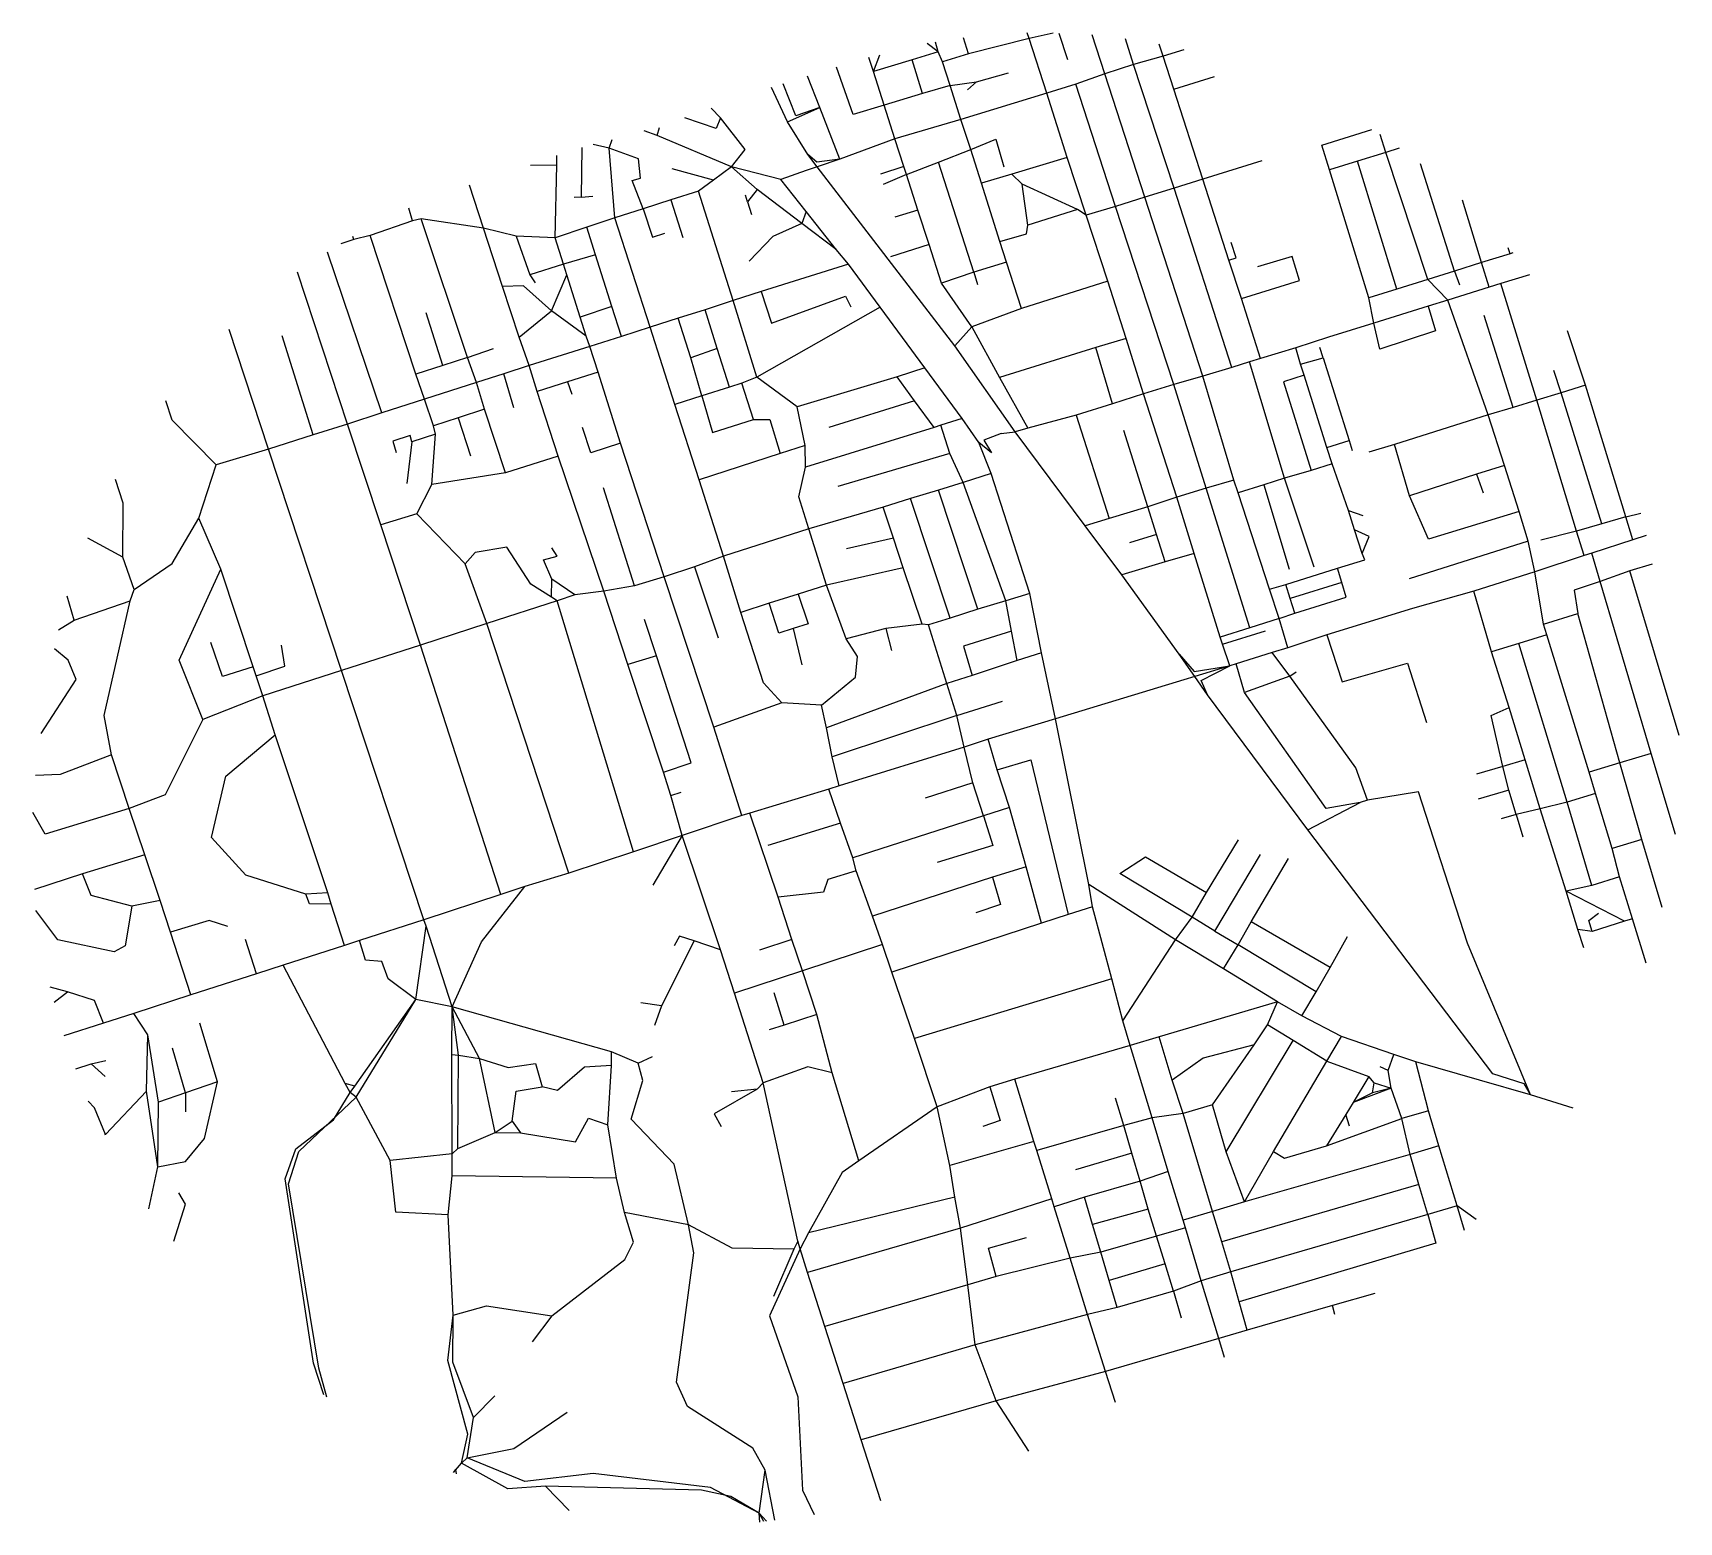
# Model space of a CAD drawing. Header units: metres. Extents: x 623125 to 625802, y 4833559 to 4835981.
import ezdxf

# ---------------------------------------------------------------- set-up
doc = ezdxf.new("R2010")
doc.units = ezdxf.units.M

msp = doc.modelspace()

# ---------------------------------------------------------------- linework, layer by layer
at = {"layer": 'ROADS'}
for points in [[(624597.2, 4835950.2), (624579.1, 4835963.5)], [(624597.2, 4835950.2), (624592.5, 4835965.6)], [(624646.2, 4835946.7), (624638.3, 4835972.9)], [(624744.9, 4835971.6), (624646.2, 4835946.7)], [(624744.9, 4835971.6), (624741.9, 4835980.9)], [(624783.8, 4835980.4), (624744.9, 4835971.6)], [(624773.7, 4835882.7), (624744.9, 4835971.6)], [(624808, 4835937.2), (624793.5, 4835980)], [(624867.8, 4835914.1), (624847.5, 4835978)], [(624914.8, 4835929.4), (624901.4, 4835971)], [(624962.8, 4835943.2), (624956.5, 4835962.7)], [(624491.7, 4835918.2), (624484.4, 4835940.8)], [(624491.7, 4835918.2), (624502.2, 4835945.4)], [(624554.6, 4835937.3), (624491.7, 4835918.2)], [(624597.2, 4835950.2), (624554.6, 4835937.3)], [(624571.3, 4835882.6), (624554.6, 4835937.3)], [(624603.8, 4835933.7), (624597.2, 4835950.2)], [(624646.2, 4835946.7), (624603.8, 4835933.7)], [(624962.8, 4835943.2), (624914.8, 4835929.4)], [(624996.2, 4835953.2), (624962.8, 4835943.2)], [(624980.3, 4835889.2), (624962.8, 4835943.2)], [(624404.7, 4835859.4), (624384.6, 4835910.4)], [(624509.2, 4835863.5), (624458.5, 4835848.2), (624431.8, 4835925.3)], [(624509.2, 4835863.5), (624491.7, 4835918.2)], [(624616.5, 4835895.5), (624603.8, 4835933.7)], [(624659.4, 4835901.2), (624711.2, 4835916)], [(624867.8, 4835914.1), (624820.9, 4835897.4)], [(624914.8, 4835929.4), (624867.8, 4835914.1)], [(624933.1, 4835713.6), (624867.8, 4835914.1)], [(624980.7, 4835728.2), (624914.8, 4835929.4)], [(624980.3, 4835889.2), (625046.3, 4835909.9)], [(624352, 4835836.2), (624326.1, 4835892)], [(624404.7, 4835859.4), (624365.7, 4835846.2), (624344.9, 4835897.9)], [(624571.3, 4835882.6), (624509.2, 4835863.5)], [(624616.5, 4835895.5), (624571.3, 4835882.6)], [(624616.5, 4835895.5), (624659.4, 4835901.2)], [(624633.9, 4835840), (624616.5, 4835895.5)], [(624773.7, 4835882.7), (624633.9, 4835840)], [(624659.4, 4835901.2), (624644.7, 4835888.6)], [(624820.9, 4835897.4), (624773.7, 4835882.7)], [(624806.8, 4835778.3), (624773.7, 4835882.7)], [(624885.5, 4835698.7), (624820.9, 4835897.4)], [(625027.3, 4835743.2), (624980.3, 4835889.2)], [(624242.7, 4835842.8), (624228, 4835858.7)], [(624352, 4835836.2), (624404.7, 4835859.4)], [(624437, 4835775.7), (624404.7, 4835859.4)], [(624526.3, 4835808.6), (624509.2, 4835863.5)], [(624242.7, 4835842.8), (624236, 4835825.4), (624184.9, 4835842.8)], [(624261.1, 4835763.2), (624283.2, 4835791.5), (624242.7, 4835842.8)], [(624384.9, 4835783.2), (624352, 4835836.2)], [(624633.9, 4835840), (624526.3, 4835808.6)], [(624649.8, 4835791.2), (624633.9, 4835840)], [(624062, 4835793.3), (624066.8, 4835807.6)], [(624139.8, 4835814), (624118.9, 4835821.4)], [(624139.8, 4835814), (624143.9, 4835827)], [(624261.1, 4835763.2), (624139.8, 4835814)], [(624526.3, 4835808.6), (624437, 4835775.7)], [(624541.3, 4835763.5), (624526.3, 4835808.6)], [(624649.8, 4835791.2), (624690.8, 4835808.1), (624703.9, 4835763.3)], [(625233.3, 4835758.4), (625220.9, 4835798.3), (625302.4, 4835824.1)], [(625325.2, 4835786.7), (625315.7, 4835815.6)], [(623976.8, 4835765.8), (623976.8, 4835781.7)], [(624017.4, 4835794.7), (624016.5, 4835714)], [(624062, 4835793.3), (624035.9, 4835799.5)], [(624071, 4835680.2), (624062, 4835793.3)], [(624117, 4835694.8), (624099.3, 4835740.8), (624112.6, 4835744.5), (624109.7, 4835776.2), (624062, 4835793.3)], [(624399.9, 4835763.3), (624384.9, 4835783.2)], [(624437, 4835775.7), (624399.5, 4835770.9), (624384.9, 4835783.2)], [(624437, 4835775.7), (624399.9, 4835763.3)], [(624597.4, 4835770.8), (624649.8, 4835791.2)], [(624667.2, 4835736.6), (624649.8, 4835791.2)], [(624806.8, 4835778.3), (624716.8, 4835751.4)], [(624837.8, 4835684.6), (624806.8, 4835778.3)], [(625325.2, 4835786.7), (625279.1, 4835772.5)], [(625346.5, 4835793.3), (625325.2, 4835786.7)], [(625393.3, 4835580), (625325.2, 4835786.7)], [(623976.8, 4835765.8), (623933.7, 4835765.5)], [(623974.2, 4835647.9), (623976.8, 4835765.8)], [(624231.4, 4835741.3), (624164.1, 4835759.8)], [(624261.1, 4835763.2), (624231.4, 4835741.3)], [(624302.7, 4835726), (624261.1, 4835763.2)], [(624340.8, 4835742.7), (624261.1, 4835763.2)], [(624382.1, 4835757.2), (624340.8, 4835742.7)], [(624399.9, 4835763.3), (624382.1, 4835757.2)], [(624623.9, 4835472.1), (624399.9, 4835763.3)], [(624541.3, 4835763.5), (624503.2, 4835751.1)], [(624545.5, 4835750.6), (624507.5, 4835734.6)], [(624545.5, 4835750.6), (624541.3, 4835763.5)], [(624545.5, 4835750.6), (624597.4, 4835770.8)], [(624563.9, 4835692.6), (624545.5, 4835750.6)], [(624654.8, 4835591.6), (624597.4, 4835770.8)], [(624716.8, 4835751.4), (624667.2, 4835736.6)], [(624733.5, 4835734.9), (624716.8, 4835751.4)], [(625123.1, 4835773), (625027.3, 4835743.2)], [(625279.1, 4835772.5), (625233.3, 4835758.4)], [(625297.1, 4835550.2), (625233.3, 4835758.4)], [(625343.1, 4835564.3), (625279.1, 4835772.5)], [(625436.5, 4835593.5), (625381.6, 4835767.9)], [(623857.5, 4835663.2), (623834.8, 4835733.5)], [(624207.1, 4835723.4), (624162.2, 4835709.2)], [(624231.4, 4835741.3), (624207.1, 4835723.4)], [(624263.5, 4835546), (624207.1, 4835723.4)], [(624302.7, 4835726), (624287.1, 4835706.1)], [(624375.1, 4835671.1), (624302.7, 4835726)], [(624382, 4835690.6), (624340.8, 4835742.7)], [(624697.4, 4835641.8), (624667.2, 4835736.6)], [(624742.8, 4835668.4), (624733.5, 4835734.9)], [(624823.8, 4835693.5), (624733.5, 4835734.9)], [(624980.7, 4835728.2), (624933.1, 4835713.6)], [(625027.3, 4835743.2), (624980.7, 4835728.2)], [(625074.5, 4835437), (624980.7, 4835728.2)], [(625069.5, 4835611.3), (625027.3, 4835743.2)], [(623742.3, 4835675.3), (623735.9, 4835695.8)], [(624016.5, 4835714), (624004.8, 4835713.3)], [(624016.5, 4835714), (624035.5, 4835715.5)], [(624117, 4835694.8), (624071, 4835680.2)], [(624162.2, 4835709.2), (624117, 4835694.8)], [(624117, 4835694.8), (624132.6, 4835648.7), (624152.6, 4835655.4)], [(624162.2, 4835709.2), (624181.6, 4835648.2)], [(624287.1, 4835706.1), (624283.7, 4835717.2)], [(624287.1, 4835706.1), (624293.2, 4835685.7)], [(624885.5, 4835698.7), (624837.8, 4835684.6)], [(624933.1, 4835713.6), (624885.5, 4835698.7)], [(624980, 4835409), (624885.5, 4835698.7)], [(625027.4, 4835422.6), (624933.1, 4835713.6)], [(625480.8, 4835607.3), (625449.7, 4835708.9)], [(623742.3, 4835675.3), (623673, 4835651.3)], [(623756, 4835678.8), (623742.3, 4835675.3)], [(623831.3, 4835453.2), (623756, 4835678.8)], [(623857.5, 4835663.2), (623756, 4835678.8)], [(624071, 4835680.2), (624025.5, 4835665)], [(624128.6, 4835502.6), (624071, 4835680.2)], [(624375.1, 4835671.1), (624328, 4835650), (624289.4, 4835609.9)], [(624382, 4835690.6), (624375.1, 4835671.1)], [(624431.1, 4835628.6), (624375.1, 4835671.1)], [(624431.1, 4835628.6), (624382, 4835690.6)], [(624563.9, 4835692.6), (624526.2, 4835681.4)], [(624582.1, 4835636.9), (624563.9, 4835692.6)], [(624697.4, 4835641.8), (624740.8, 4835654.3), (624742.8, 4835668.4)], [(624823.8, 4835693.5), (624742.8, 4835668.4)], [(624837.8, 4835684.6), (624823.8, 4835693.5)], [(624873, 4835577.2), (624837.8, 4835684.6)], [(623646.6, 4835644.7), (623625.3, 4835637.7)], [(623646.6, 4835644.7), (623644.8, 4835649.9)], [(623673, 4835651.3), (623646.6, 4835644.7)], [(623747.4, 4835426), (623673, 4835651.3)], [(623888.5, 4835568.7), (623857.5, 4835663.2)], [(623910.9, 4835650.3), (623857.5, 4835663.2)], [(623910.9, 4835650.3), (623932.8, 4835587.4)], [(623974.2, 4835647.9), (623910.9, 4835650.3)], [(624025.5, 4835665), (623974.2, 4835647.9)], [(623987.6, 4835604.7), (623974.2, 4835647.9)], [(624039.6, 4835620.2), (624025.5, 4835665)], [(624707.8, 4835608.1), (624697.4, 4835641.8)], [(623692.2, 4835362.9), (623603.9, 4835624.4)], [(624039.6, 4835620.2), (623987.6, 4835604.7)], [(624066.3, 4835535.8), (624039.6, 4835620.2)], [(624450.9, 4835605), (624431.1, 4835628.6)], [(624582.1, 4835636.9), (624519.2, 4835616.9)], [(624602.2, 4835573.9), (624582.1, 4835636.9)], [(625069.5, 4835611.3), (625081.5, 4835615), (625073.3, 4835640.3)], [(625090.2, 4835549.3), (625184.8, 4835578.4), (625172.9, 4835617.2), (625116.1, 4835600.3)], [(625527, 4835621.9), (625480.8, 4835607.3)], [(625527, 4835621.9), (625524, 4835631.4)], [(625531.3, 4835623.2), (625527, 4835621.9)], [(623636.6, 4835344.8), (623554.9, 4835591.9)], [(623987.6, 4835604.7), (623932.8, 4835587.4)], [(623932.8, 4835587.4), (623941.5, 4835574.5)], [(623967.9, 4835529), (623992.8, 4835587.4)], [(623992.8, 4835587.4), (623987.6, 4835604.7)], [(624014.7, 4835518.9), (623992.8, 4835587.4)], [(624450.9, 4835605), (624309.3, 4835560.4)], [(624502.8, 4835534.7), (624450.9, 4835605)], [(624654.8, 4835591.6), (624602.2, 4835573.9)], [(624707.8, 4835608.1), (624654.8, 4835591.6)], [(624654.8, 4835591.6), (624660.9, 4835571.9)], [(624732.4, 4835532.5), (624707.8, 4835608.1)], [(625090.2, 4835549.3), (625069.5, 4835611.3)], [(625436.5, 4835593.5), (625393.3, 4835580)], [(625480.8, 4835607.3), (625436.5, 4835593.5)], [(625436.5, 4835593.5), (625444.8, 4835571.1)], [(625493.2, 4835567.4), (625480.8, 4835607.3)], [(625558.4, 4835587.6), (625512.2, 4835573.2)], [(623967.9, 4835529), (623922.5, 4835569.4), (623888.5, 4835568.7)], [(623915.7, 4835486.1), (623888.5, 4835568.7)], [(624309.3, 4835560.4), (624263.5, 4835546)], [(624309.3, 4835560.4), (624326.1, 4835508.9), (624446.1, 4835552.9), (624455, 4835535.7)], [(624651.9, 4835502.7), (624602.2, 4835573.9)], [(624873, 4835577.2), (624732.4, 4835532.5)], [(624902.8, 4835484.1), (624873, 4835577.2)], [(625343.1, 4835564.3), (625297.1, 4835550.2)], [(625393.3, 4835580), (625343.1, 4835564.3)], [(625425.7, 4835546.4), (625393.3, 4835580)], [(625493.2, 4835567.4), (625425.7, 4835546.4)], [(625512.2, 4835573.2), (625493.2, 4835567.4)], [(625570.5, 4835383.8), (625512.2, 4835573.2)], [(624066.3, 4835535.8), (624014.7, 4835518.9)], [(624082.1, 4835487.4), (624066.3, 4835535.8)], [(624263.5, 4835546), (624218, 4835530.7)], [(624302.3, 4835421.1), (624263.5, 4835546)], [(624502.8, 4835534.7), (624302.3, 4835421.1)], [(624575.3, 4835436.3), (624502.8, 4835534.7)], [(625121.2, 4835451.7), (625090.2, 4835549.3)], [(625305.3, 4835508.9), (625297.1, 4835550.2)], [(625393.7, 4835536.3), (625405.5, 4835496.2), (625315, 4835466.6), (625305.3, 4835508.9)], [(625393.7, 4835536.3), (625305.3, 4835508.9)], [(625425.7, 4835546.4), (625393.7, 4835536.3)], [(625491.4, 4835359.9), (625425.7, 4835546.4)], [(623791.4, 4835440.3), (623764.1, 4835525.7)], [(623915.7, 4835486.1), (623967.9, 4835529)], [(624024.5, 4835487.7), (623967.9, 4835529)], [(624024.5, 4835487.7), (624014.7, 4835518.9)], [(624174.1, 4835517), (624128.6, 4835502.6)], [(624218, 4835530.7), (624174.1, 4835517)], [(624194.6, 4835452.8), (624174.1, 4835517)], [(624237.4, 4835467.6), (624218, 4835530.7)], [(624732.4, 4835532.5), (624651.9, 4835502.7)], [(625305.3, 4835508.9), (625231.8, 4835486)], [(625532.2, 4835371.8), (625485, 4835521.5)], [(623508, 4835304.1), (623444, 4835498.6)], [(623580.5, 4835327.1), (623530, 4835488.1)], [(623931.7, 4835440), (623915.7, 4835486.1)], [(624030.2, 4835471), (624024.5, 4835487.7)], [(624082.1, 4835487.4), (624030.2, 4835471)], [(624128.6, 4835502.6), (624082.1, 4835487.4)], [(624168.9, 4835376.7), (624128.6, 4835502.6)], [(624651.9, 4835502.7), (624623.9, 4835472.1)], [(624651.9, 4835502.7), (624696.9, 4835420.5)], [(624902.8, 4835484.1), (624853.6, 4835469.1)], [(624930.8, 4835393.9), (624902.8, 4835484.1)], [(625231.8, 4835486), (625178.4, 4835469)], [(625649.6, 4835408.2), (625620.4, 4835496.5)], [(623831.3, 4835453.2), (623791.4, 4835440.3)], [(623831.3, 4835453.2), (623873.9, 4835467.6)], [(623846.2, 4835412.6), (623831.3, 4835453.2)], [(624030.2, 4835471), (623931.7, 4835440)], [(624043.8, 4835429.4), (624030.2, 4835471)], [(624237.4, 4835467.6), (624194.6, 4835452.8)], [(624257.5, 4835405.1), (624237.4, 4835467.6)], [(624722.1, 4835332), (624623.9, 4835472.1)], [(624853.6, 4835469.1), (624696.9, 4835420.5)], [(624880.7, 4835378), (624853.6, 4835469.1)], [(625178.4, 4835469), (625121.2, 4835451.7)], [(625186.2, 4835442.4), (625178.4, 4835469)], [(625223.1, 4835452.3), (625217.6, 4835469.6)], [(623791.4, 4835440.3), (623747.4, 4835426)], [(623890.5, 4835426.7), (623846.2, 4835412.6)], [(623931.7, 4835440), (623890.5, 4835426.7)], [(623907.1, 4835371.2), (623890.5, 4835426.7)], [(623944.6, 4835397.7), (623931.7, 4835440)], [(624043.8, 4835429.4), (623994.1, 4835413.6)], [(624080.2, 4835313.7), (624043.8, 4835429.4)], [(624212.8, 4835390.9), (624194.6, 4835452.8)], [(624575.3, 4835436.3), (624530.2, 4835421.6)], [(624636.2, 4835354), (624575.3, 4835436.3)], [(625074.5, 4835437), (625027.4, 4835422.6)], [(625103.3, 4835446), (625074.5, 4835437)], [(625121.2, 4835451.7), (625103.3, 4835446)], [(625160.1, 4835257), (625103.3, 4835446)], [(625186.2, 4835442.4), (625223.1, 4835452.3)], [(625192, 4835424.2), (625186.2, 4835442.4)], [(625223.1, 4835452.3), (625265.5, 4835318.2)], [(625610.3, 4835395.8), (625598.1, 4835432.1)], [(623761.7, 4835385.1), (623747.4, 4835426)], [(623846.2, 4835412.6), (623761.7, 4835385.1)], [(623859.1, 4835369.2), (623846.2, 4835412.6)], [(623994.1, 4835413.6), (623944.6, 4835397.7)], [(623994.1, 4835413.6), (624001.2, 4835393.3)], [(624257.5, 4835405.1), (624212.8, 4835390.9)], [(624277.6, 4835411.5), (624257.5, 4835405.1)], [(624302.3, 4835421.1), (624277.6, 4835411.5)], [(624296.8, 4835352.4), (624277.6, 4835411.5)], [(624367.8, 4835372.8), (624302.3, 4835421.1)], [(624530.2, 4835421.6), (624367.8, 4835372.8)], [(624558.3, 4835382.8), (624530.2, 4835421.6)], [(624696.9, 4835420.5), (624742.9, 4835338.4)], [(624980, 4835409), (624930.8, 4835393.9)], [(625027.4, 4835422.6), (624980, 4835409)], [(625032.9, 4835240.5), (624980, 4835409)], [(625077.6, 4835253.7), (625027.4, 4835422.6)], [(625192, 4835424.2), (625158.5, 4835413.4), (625203.5, 4835269.6)], [(625229.2, 4835306.9), (625192, 4835424.2)], [(625649.6, 4835408.2), (625610.3, 4835395.8)], [(625715.3, 4835193.8), (625649.6, 4835408.2)], [(623422.9, 4835278.4), (623351.4, 4835351.1), (623341, 4835382.5)], [(623761.7, 4835385.1), (623692.2, 4835362.9)], [(623776, 4835342.2), (623761.7, 4835385.1)], [(623978.8, 4835292.9), (623944.6, 4835397.7)], [(624212.8, 4835390.9), (624168.9, 4835376.7)], [(624208, 4835254.4), (624168.9, 4835376.7)], [(624212.8, 4835390.9), (624230.2, 4835331.4), (624296.8, 4835352.4)], [(624380.9, 4835309.8), (624367.8, 4835372.8)], [(624558.3, 4835382.8), (624419.2, 4835339.5)], [(624590.3, 4835339.5), (624558.3, 4835382.8)], [(624880.7, 4835378), (624821.6, 4835359.3)], [(624930.8, 4835393.9), (624880.7, 4835378)], [(624985.3, 4835225.8), (624930.8, 4835393.9)], [(625570.5, 4835383.8), (625532.2, 4835371.8)], [(625610.3, 4835395.8), (625570.5, 4835383.8)], [(625635.3, 4835170.6), (625570.5, 4835383.8)], [(625676.2, 4835182.8), (625610.3, 4835395.8)], [(623692.2, 4835362.9), (623636.6, 4835344.8)], [(623816.2, 4835354.8), (623776, 4835342.2)], [(623859.1, 4835369.2), (623816.2, 4835354.8)], [(623816.2, 4835354.8), (623836.3, 4835293)], [(623893.2, 4835265.4), (623859.1, 4835369.2)], [(624296.8, 4835352.4), (624323.4, 4835352.5), (624340, 4835297)], [(624636.2, 4835354), (624601.2, 4835342.8)], [(624663.3, 4835315.1), (624636.2, 4835354)], [(624821.6, 4835359.3), (624742.9, 4835338.4)], [(624821.6, 4835359.3), (624875.1, 4835191.1)], [(625491.4, 4835359.9), (625339, 4835311.6)], [(625532.2, 4835371.8), (625491.4, 4835359.9)], [(625518, 4835277.3), (625491.4, 4835359.9)], [(623580.5, 4835327.1), (623508, 4835304.1)], [(623636.6, 4835344.8), (623580.5, 4835327.1)], [(623690.6, 4835181.2), (623636.6, 4835344.8)], [(623740.8, 4835316.2), (623738.4, 4835326.3), (623709.8, 4835316.8), (623715.6, 4835298.5)], [(623779.3, 4835328.7), (623740.8, 4835316.2)], [(623773.3, 4835246.5), (623779.3, 4835328.7)], [(623779.3, 4835328.7), (623776, 4835342.2)], [(624080.2, 4835313.7), (624032.3, 4835298.3), (624018.3, 4835339.1)], [(624590.3, 4835339.5), (624381.4, 4835274.7)], [(624601.2, 4835342.8), (624590.3, 4835339.5)], [(624615.9, 4835296.8), (624601.2, 4835342.8)], [(624699.4, 4835329.3), (624671.4, 4835318.6), (624683.6, 4835298.2), (624663.3, 4835315.1)], [(624699.4, 4835329.3), (624722.1, 4835332)], [(624742.9, 4835338.4), (624722.1, 4835332)], [(624836, 4835179.4), (624722.1, 4835332)], [(624938, 4835210.4), (624899.1, 4835334.3)], [(623508, 4835304.1), (623422.9, 4835278.4)], [(623626.8, 4834943.9), (623508, 4835304.1)], [(623740.8, 4835316.2), (623732.9, 4835248.3)], [(623978.8, 4835292.9), (623893.2, 4835265.4)], [(624053.3, 4835073.3), (623978.8, 4835292.9)], [(624151.1, 4835096.7), (624080.2, 4835313.7)], [(624340, 4835297), (624208, 4835254.4)], [(624380.9, 4835309.8), (624340, 4835297)], [(624381.4, 4835274.7), (624380.9, 4835309.8)], [(624615.9, 4835296.8), (624433.7, 4835243.3)], [(624637.7, 4835250), (624615.9, 4835296.8)], [(624683.2, 4835264.4), (624663.3, 4835315.1)], [(625229.2, 4835306.9), (625265.5, 4835318.2)], [(625237.7, 4835280.1), (625229.2, 4835306.9)], [(625265.5, 4835318.2), (625270, 4835302)], [(625339, 4835311.6), (625297.4, 4835299.4)], [(625363.7, 4835228.4), (625339, 4835311.6)], [(623394.6, 4835191.7), (623422.9, 4835278.4)], [(624386.4, 4835174.7), (624370.4, 4835226.3), (624381.4, 4835274.7)], [(625203.5, 4835269.6), (625160.1, 4835257)], [(625237.7, 4835280.1), (625203.5, 4835269.6)], [(625264.4, 4835204.4), (625237.7, 4835280.1)], [(625518, 4835277.3), (625472.2, 4835263.6)], [(625541.7, 4835202.9), (625518, 4835277.3)], [(623271.2, 4835128.2), (623271.6, 4835216.2), (623259.1, 4835254.9)], [(623749.1, 4835199.1), (623773.3, 4835246.5)], [(623893.2, 4835265.4), (623773.3, 4835246.5)], [(624103.1, 4835081.7), (624052.9, 4835240.9)], [(624247.6, 4835129.9), (624208, 4835254.4)], [(624637.7, 4835250), (624597.4, 4835237.5)], [(624683.2, 4835264.4), (624637.7, 4835250)], [(624706.8, 4835057.6), (624637.7, 4835250)], [(624745.9, 4835069.4), (624683.2, 4835264.4)], [(625032.9, 4835240.5), (624985.3, 4835225.8)], [(625077.6, 4835253.7), (625032.9, 4835240.5)], [(625103.9, 4835013.5), (625032.9, 4835240.5)], [(625084.9, 4835233.1), (625077.6, 4835253.7)], [(625126.4, 4835246.3), (625084.9, 4835233.1)], [(625160.1, 4835257), (625126.4, 4835246.3)], [(625126.4, 4835246.3), (625167.9, 4835108.7)], [(625208.2, 4835112.3), (625160.1, 4835257)], [(625472.2, 4835263.6), (625363.7, 4835228.4)], [(625472.2, 4835263.6), (625483, 4835232.8)], [(624552.2, 4835223.6), (624507.7, 4835209.7)], [(624597.4, 4835237.5), (624552.2, 4835223.6)], [(624616.6, 4835029.5), (624552.2, 4835223.6)], [(624661.2, 4835044.1), (624597.4, 4835237.5)], [(624985.3, 4835225.8), (624938, 4835210.4)], [(625013.4, 4835134.6), (624985.3, 4835225.8)], [(625135.6, 4835076.2), (625084.9, 4835233.1)], [(625541.7, 4835202.9), (625394.4, 4835157.8), (625363.7, 4835228.4)], [(623289.2, 4835075.8), (623351.3, 4835118.1), (623394.6, 4835191.7)], [(623430.6, 4835108.7), (623394.6, 4835191.7)], [(623749.1, 4835199.1), (623690.6, 4835181.2)], [(623827.8, 4835117.4), (623749.1, 4835199.1)], [(624507.7, 4835209.7), (624386.4, 4835174.7)], [(624524.2, 4835159.5), (624507.7, 4835209.7)], [(624875.1, 4835191.1), (624836, 4835179.4)], [(624938, 4835210.4), (624875.1, 4835191.1)], [(624951.9, 4835165.5), (624938, 4835210.4)], [(625274.2, 4835173), (625264.4, 4835204.4)], [(625264.4, 4835204.4), (625287.7, 4835196.1)], [(625556.6, 4835154.6), (625541.7, 4835202.9)], [(625715.3, 4835193.8), (625676.2, 4835182.8)], [(625715.3, 4835193.8), (625739.8, 4835200.1)], [(625726.6, 4835156.8), (625715.3, 4835193.8)], [(623271.2, 4835128.2), (623213.8, 4835159.3)], [(623755.3, 4834985.1), (623690.6, 4835181.2)], [(624386.4, 4835174.7), (624247.6, 4835129.9)], [(624415.5, 4835083.1), (624386.4, 4835174.7)], [(624524.2, 4835159.5), (624447.7, 4835141.8)], [(624539.9, 4835110.9), (624524.2, 4835159.5)], [(624895.5, 4835099.7), (624836, 4835179.4)], [(624951.9, 4835165.5), (624908, 4835152)], [(624966.3, 4835120.6), (624951.9, 4835165.5)], [(625286.5, 4835134.4), (625297.6, 4835161.8), (625274.2, 4835173)], [(625286.5, 4835134.4), (625274.2, 4835173)], [(625635.3, 4835170.6), (625576.9, 4835156)], [(625676.2, 4835182.8), (625635.3, 4835170.6)], [(625647.5, 4835130.9), (625635.3, 4835170.6)], [(625748.1, 4835163.6), (625726.6, 4835156.8)], [(623968.3, 4835063.4), (623934.6, 4835084.6), (623895.4, 4835144.5), (623843.8, 4835136), (623827.8, 4835117.4)], [(623968.9, 4835092.8), (623954.9, 4835123.9), (623977.1, 4835130.2), (623968.9, 4835143.7)], [(625013.4, 4835134.6), (624966.3, 4835120.6)], [(625055.5, 4834998.6), (625013.4, 4835134.6)], [(625246.5, 4835110.4), (625290.6, 4835124.2), (625286.5, 4835134.4)], [(625556.6, 4835154.6), (625362.7, 4835093)], [(625567.4, 4835104.6), (625556.6, 4835154.6)], [(625660, 4835134.8), (625647.5, 4835130.9)], [(625726.6, 4835156.8), (625660, 4835134.8)], [(625673.3, 4835089.1), (625660, 4835134.8)], [(623289.2, 4835075.8), (623271.2, 4835128.2)], [(623400.8, 4834864.5), (623362.3, 4834961.2), (623430.6, 4835108.7)], [(623482.9, 4834950.3), (623430.6, 4835108.7)], [(623862.7, 4835020.6), (623827.8, 4835117.4)], [(624200.4, 4835112.7), (624151.1, 4835096.7)], [(624247.6, 4835129.9), (624200.4, 4835112.7)], [(624200.4, 4835112.7), (624238.9, 4834997.5)], [(624276.1, 4835038.7), (624247.6, 4835129.9)], [(624539.9, 4835110.9), (624415.5, 4835083.1)], [(624570.7, 4835019.6), (624539.9, 4835110.9)], [(624966.3, 4835120.6), (624895.5, 4835099.7)], [(625162.2, 4835084.2), (625246.5, 4835110.4)], [(625253.5, 4835087.3), (625246.5, 4835110.4)], [(625647.5, 4835130.9), (625567.4, 4835104.6)], [(625722, 4835106.4), (625673.3, 4835089.1)], [(625757.9, 4835117.2), (625722, 4835106.4)], [(625801.9, 4834838.3), (625722, 4835106.4)], [(623968.3, 4835063.4), (623968.9, 4835092.8)], [(624006.2, 4835067), (623968.9, 4835092.8)], [(624103.1, 4835081.7), (624053.3, 4835073.3)], [(624151.1, 4835096.7), (624103.1, 4835081.7)], [(624232.1, 4834852), (624151.1, 4835096.7)], [(624415.5, 4835083.1), (624369.2, 4835068.4)], [(624447.3, 4834995.7), (624415.5, 4835083.1)], [(624988.8, 4834970.9), (624895.5, 4835099.7)], [(625135.6, 4835076.2), (625162.2, 4835084.2)], [(625169.3, 4835061.2), (625162.2, 4835084.2)], [(625253.5, 4835087.3), (625169.3, 4835061.2)], [(625176.8, 4835037.5), (625260.7, 4835063.5), (625253.5, 4835087.3)], [(625567.4, 4835104.6), (625467.9, 4835073.3)], [(625581.6, 4835019.3), (625567.4, 4835104.6)], [(625673.3, 4835089.1), (625631.5, 4835074.5), (625637.4, 4835037)], [(625756.4, 4834809.3), (625673.3, 4835089.1)], [(623191.9, 4835025.8), (623180.5, 4835065.1)], [(623191.9, 4835025.8), (623283.1, 4835057.4)], [(623252.5, 4834806.9), (623240.7, 4834870.9), (623283.1, 4835057.4)], [(623283.1, 4835057.4), (623289.2, 4835075.8)], [(623977.4, 4835057.4), (623862.7, 4835020.6)], [(623977.4, 4835057.4), (623968.3, 4835063.4)], [(624006.2, 4835067), (623977.4, 4835057.4)], [(624101.2, 4834649.2), (623977.4, 4835057.4)], [(624053.3, 4835073.3), (624006.2, 4835067)], [(624092.4, 4834954), (624053.3, 4835073.3)], [(624322.1, 4835053.5), (624276.1, 4835038.7)], [(624369.2, 4835068.4), (624322.1, 4835053.5)], [(624361.2, 4835012.2), (624337.8, 4835005.1), (624322.1, 4835053.5)], [(624369.2, 4835068.4), (624385.4, 4835019.9), (624361.2, 4835012.2)], [(624706.8, 4835057.6), (624661.2, 4835044.1)], [(624745.9, 4835069.4), (624706.8, 4835057.6)], [(624716.1, 4835008), (624706.8, 4835057.6)], [(624764.9, 4834972.7), (624745.9, 4835069.4)], [(625151.3, 4835028.8), (625135.6, 4835076.2)], [(625176.8, 4835037.5), (625169.3, 4835061.2)], [(625467.9, 4835073.3), (625368.1, 4835044.8)], [(625496.8, 4834974.4), (625467.9, 4835073.3)], [(623166.5, 4835010), (623191.9, 4835025.8)], [(624138.9, 4834968), (624119.5, 4835027.2)], [(624342.9, 4834891.7), (624313.1, 4834924.2), (624276.1, 4835038.7)], [(624616.6, 4835029.5), (624581, 4835018.3)], [(624661.2, 4835044.1), (624616.6, 4835029.5)], [(625151.3, 4835028.8), (625103.9, 4835013.5)], [(625151.3, 4835028.8), (625176.8, 4835037.5)], [(625165.8, 4834981), (625151.3, 4835028.8)], [(625368.1, 4835044.8), (625228.9, 4835002.1)], [(625581.6, 4835019.3), (625637.4, 4835037)], [(625705.5, 4834793.9), (625637.4, 4835037)], [(623862.7, 4835020.6), (623755.3, 4834985.1)], [(623996.5, 4834614.8), (623862.7, 4835020.6)], [(624361.2, 4835012.2), (624375.4, 4834953.5)], [(624511.9, 4835012.6), (624447.3, 4834995.7)], [(624570.7, 4835019.6), (624511.9, 4835012.6)], [(624511.9, 4835012.6), (624521.3, 4834976.9)], [(624581, 4835018.3), (624570.7, 4835019.6)], [(624610.9, 4834922.8), (624581, 4835018.3)], [(624716.1, 4835008), (624638.4, 4834983.9), (624652, 4834936)], [(624725.2, 4834960.4), (624716.1, 4835008)], [(625103.9, 4835013.5), (625055.5, 4834998.6)], [(625059.1, 4834987.2), (625055.5, 4834998.6)], [(625059.1, 4834987.2), (625129.3, 4835008.6)], [(625228.9, 4835002.1), (625165.8, 4834981)], [(625228.9, 4835002.1), (625253.7, 4834925.9), (625360, 4834956.2), (625391.2, 4834859.7)], [(625586.8, 4835002.1), (625541.5, 4834988.1)], [(625586.8, 4835002.1), (625581.6, 4835019.3)], [(625655.6, 4834778.8), (625586.8, 4835002.1)], [(623137.9, 4834841.8), (623195.1, 4834929.4), (623182.2, 4834961.1), (623159.6, 4834979.6)], [(623482.9, 4834950.3), (623433.2, 4834934.3), (623414.2, 4834989.7)], [(623487.7, 4834935.5), (623534.2, 4834951.4), (623529.1, 4834985.5)], [(623755.3, 4834985.1), (623626.8, 4834943.9)], [(623885.5, 4834580), (623755.3, 4834985.1)], [(624407.2, 4834887.8), (624462.4, 4834933.5), (624465.6, 4834967), (624447.3, 4834995.7)], [(624764.9, 4834972.7), (624725.2, 4834960.4)], [(624787.8, 4834865.8), (624764.9, 4834972.7)], [(625071.5, 4834951.6), (625059.1, 4834987.2)], [(625139.9, 4834973.4), (625081.3, 4834954.8)], [(625165.8, 4834981), (625139.9, 4834973.4)], [(625169, 4834935.1), (625139.9, 4834973.4)], [(625541.5, 4834988.1), (625496.8, 4834974.4)], [(625525.5, 4834884), (625496.8, 4834974.4)], [(625620, 4834729.9), (625541.5, 4834988.1)], [(623487.7, 4834935.5), (623482.9, 4834950.3)], [(624138.9, 4834968), (624092.4, 4834954)], [(624150.3, 4834778.9), (624092.4, 4834954)], [(624150.3, 4834778.9), (624195.4, 4834793.9), (624138.9, 4834968)], [(624725.2, 4834960.4), (624652, 4834936)], [(625014.1, 4834934.3), (624988.8, 4834970.9)], [(624988.8, 4834970.9), (625013.1, 4834942.3), (625071.5, 4834951.6)], [(625071.5, 4834951.6), (625014.1, 4834934.3)], [(625034.9, 4834904.8), (625024.5, 4834928), (625071.5, 4834951.6)], [(625081.3, 4834954.8), (625071.5, 4834951.6)], [(625095.2, 4834908.3), (625081.3, 4834954.8)], [(623498.5, 4834902.8), (623487.7, 4834935.5)], [(623626.8, 4834943.9), (623498.5, 4834902.8)], [(623760.5, 4834538.5), (623626.8, 4834943.9)], [(624610.9, 4834922.8), (624415.4, 4834850.7)], [(624652, 4834936), (624610.9, 4834922.8)], [(624627.1, 4834871.1), (624610.9, 4834922.8)], [(624996.7, 4834929), (624787.8, 4834865.8)], [(625014.1, 4834934.3), (624996.7, 4834929)], [(625034.9, 4834904.8), (625014.1, 4834934.3)], [(625169, 4834935.1), (625095.2, 4834908.3)], [(625169, 4834935.1), (625179.1, 4834942)], [(625295.4, 4834733.3), (625276, 4834786.1), (625169, 4834935.1)], [(623498.5, 4834902.8), (623400.8, 4834864.5)], [(623518.8, 4834839.6), (623498.5, 4834902.8)], [(624342.9, 4834891.7), (624232.1, 4834852)], [(624407.2, 4834887.8), (624342.9, 4834891.7)], [(624627.1, 4834871.1), (624701.6, 4834894.3)], [(625198.2, 4834685.1), (625034.9, 4834904.8)], [(625283.1, 4834729.4), (625227.7, 4834720), (625095.2, 4834908.3)], [(623400.8, 4834864.5), (623339.8, 4834742.2), (623281.2, 4834719.8)], [(624415.4, 4834850.7), (624407.2, 4834887.8)], [(624627.1, 4834871.1), (624424.4, 4834803.8)], [(624639.4, 4834819.6), (624627.1, 4834871.1)], [(624787.8, 4834865.8), (624678.3, 4834832.5)], [(624841.9, 4834595.9), (624787.8, 4834865.8)], [(625515.3, 4834788), (625496.4, 4834871.2), (625525.5, 4834884)], [(625551.5, 4834799.1), (625525.5, 4834884)], [(623568.4, 4834580.3), (623471, 4834611.2), (623415, 4834672.6), (623438.2, 4834772.3), (623518.8, 4834839.6)], [(623604.1, 4834582.4), (623518.8, 4834839.6)], [(624277.7, 4834708.6), (624232.1, 4834852)], [(624424.4, 4834803.8), (624415.4, 4834850.7)], [(624639.4, 4834819.6), (624435.7, 4834756.5)], [(624678.3, 4834832.5), (624639.4, 4834819.6)], [(624653.4, 4834761.4), (624639.4, 4834819.6)], [(624693, 4834782.6), (624678.3, 4834832.5)], [(623252.5, 4834806.9), (623169.2, 4834775.1), (623129, 4834773.2)], [(623281.2, 4834719.8), (623252.5, 4834806.9)], [(624435.7, 4834756.5), (624424.4, 4834803.8)], [(624693, 4834782.6), (624747.5, 4834799), (624808.3, 4834547.2)], [(625515.3, 4834788), (625472.6, 4834775.4)], [(625551.5, 4834799.1), (625515.3, 4834788)], [(625524.9, 4834749.7), (625515.3, 4834788)], [(625575.8, 4834719.3), (625551.5, 4834799.1)], [(625705.5, 4834793.9), (625655.6, 4834778.8)], [(625756.4, 4834809.3), (625705.5, 4834793.9)], [(625741.5, 4834669.3), (625705.5, 4834793.9)], [(625796, 4834677.4), (625756.4, 4834809.3)], [(624162.3, 4834741.1), (624150.3, 4834778.9)], [(624653.4, 4834761.4), (624575.6, 4834736.8)], [(624670.7, 4834707.6), (624653.4, 4834761.4)], [(624713.2, 4834721.3), (624693, 4834782.6)], [(625666.1, 4834744.2), (625655.6, 4834778.8)], [(624162.3, 4834741.1), (624178.8, 4834746.3)], [(624180.4, 4834675.7), (624162.3, 4834741.1)], [(624419.2, 4834751.4), (624290.5, 4834711.9)], [(624435.7, 4834756.5), (624419.2, 4834751.4)], [(624438.1, 4834695.9), (624419.2, 4834751.4)], [(625295.4, 4834733.3), (625283.1, 4834729.4)], [(625560, 4834254.3), (625457.7, 4834501), (625378.2, 4834746.6), (625295.4, 4834733.3)], [(625524.9, 4834749.7), (625475, 4834734.9)], [(625536.7, 4834710), (625524.9, 4834749.7)], [(625666.1, 4834744.2), (625620, 4834729.9)], [(625693.1, 4834654.9), (625666.1, 4834744.2)], [(623281.2, 4834719.8), (623144.6, 4834678), (623124.7, 4834713.2)], [(623307, 4834644.3), (623281.2, 4834719.8)], [(624277.7, 4834708.6), (624180.4, 4834675.7)], [(624290.5, 4834711.9), (624277.7, 4834708.6)], [(624336.5, 4834575.7), (624290.5, 4834711.9)], [(624670.7, 4834707.6), (624458, 4834639.7)], [(624670.7, 4834707.6), (624685.9, 4834659.6), (624595.2, 4834632.1)], [(624713.2, 4834721.3), (624670.7, 4834707.6)], [(624740.3, 4834625.1), (624713.2, 4834721.3)], [(625198.2, 4834685.1), (625283.1, 4834729.4)], [(625536.7, 4834710), (625512.3, 4834703)], [(625575.8, 4834719.3), (625536.7, 4834710)], [(625536.7, 4834710), (625547.9, 4834673.6)], [(625620, 4834729.9), (625575.8, 4834719.3)], [(625618.3, 4834585.3), (625575.8, 4834719.3)], [(625659.9, 4834594.3), (625620, 4834729.9)], [(624438.1, 4834695.9), (624320.1, 4834659.6)], [(624458, 4834639.7), (624438.1, 4834695.9)], [(625560, 4834254.3), (625549.8, 4834272.3), (625499.2, 4834288.2), (625198.2, 4834685.1)], [(624180.4, 4834675.7), (624101.2, 4834649.2)], [(624180.4, 4834675.7), (624132.7, 4834594.9)], [(624242.9, 4834489.7), (624180.4, 4834675.7)], [(625033.3, 4834582.9), (625085.3, 4834668.9)], [(625741.5, 4834669.3), (625693.1, 4834654.9)], [(625705.1, 4834608.6), (625693.1, 4834654.9)], [(625774.6, 4834558.8), (625741.5, 4834669.3)], [(623307, 4834644.3), (623205.5, 4834613.5)], [(623331.6, 4834570.4), (623307, 4834644.3)], [(624101.2, 4834649.2), (623996.5, 4834614.8)], [(624463.4, 4834618.3), (624458, 4834639.7)], [(624740.3, 4834625.1), (624685.4, 4834608.1)], [(624765.2, 4834533.3), (624740.3, 4834625.1)], [(625009.8, 4834543.2), (624892.4, 4834613.8), (624934.3, 4834641), (625033.3, 4834582.9)], [(625047.1, 4834520.3), (625121.4, 4834645.2)], [(625106.1, 4834535.7), (625166.7, 4834638.5)], [(623205.5, 4834613.5), (623127.1, 4834588)], [(623285.4, 4834560.8), (623219.3, 4834578.3), (623205.5, 4834613.5)], [(623996.5, 4834614.8), (623924.6, 4834592.7)], [(624463.4, 4834618.3), (624417.7, 4834604.1), (624410.2, 4834583.9), (624336.5, 4834575.7)], [(624490.2, 4834544.9), (624463.4, 4834618.3)], [(624685.4, 4834608.1), (624490.2, 4834544.9)], [(624685.4, 4834608.1), (624698.5, 4834563.5), (624658.2, 4834550.3)], [(625705.1, 4834608.6), (625659.9, 4834594.3)], [(625725.9, 4834540.3), (625705.1, 4834608.6)], [(623331.6, 4834570.4), (623285.4, 4834560.8)], [(623348.7, 4834518.7), (623331.6, 4834570.4)], [(623604.1, 4834582.4), (623568.4, 4834580.3)], [(623609.8, 4834564.1), (623574.8, 4834564.5), (623568.4, 4834580.3)], [(623609.8, 4834564.1), (623604.1, 4834582.4)], [(623885.5, 4834580), (623760.5, 4834538.5)], [(623806.4, 4834397.5), (623854.5, 4834503.2), (623924.6, 4834592.7)], [(623924.6, 4834592.7), (623885.5, 4834580)], [(624359.2, 4834506.8), (624336.5, 4834575.7)], [(624983.1, 4834506.2), (624841.9, 4834595.9)], [(624848, 4834560), (624841.9, 4834595.9)], [(625009.8, 4834543.2), (625033.3, 4834582.9)], [(625659.9, 4834594.3), (625618.3, 4834585.3)], [(625637.2, 4834523.1), (625618.3, 4834585.3)], [(625713, 4834536.3), (625618.3, 4834585.3)], [(623285.4, 4834560.8), (623275, 4834496.5), (623256.9, 4834486.6), (623165.3, 4834506.2), (623129.4, 4834554.1)], [(623631.5, 4834497.2), (623609.8, 4834564.1)], [(624506.2, 4834498.5), (624490.2, 4834544.9)], [(624808.3, 4834547.2), (624765.2, 4834533.3)], [(624848, 4834560), (624808.3, 4834547.2)], [(624879.6, 4834442.8), (624848, 4834560)], [(624983.1, 4834506.2), (625009.8, 4834543.2)], [(625047.1, 4834520.3), (625009.8, 4834543.2)], [(625660.3, 4834519.9), (625654.9, 4834537.9), (625670.7, 4834549.5)], [(623441.8, 4834528.1), (623411.3, 4834537.4), (623348.7, 4834518.7)], [(623381.5, 4834417), (623348.7, 4834518.7)], [(623760.5, 4834538.5), (623655.8, 4834505.1)], [(623747.4, 4834409.2), (623764.5, 4834528.2)], [(623764.5, 4834528.2), (623760.5, 4834538.5)], [(623806.4, 4834397.5), (623764.5, 4834528.2)], [(624765.2, 4834533.3), (624521.5, 4834453.8)], [(625047.1, 4834520.3), (625084.9, 4834498)], [(625084.9, 4834498), (625106.1, 4834535.7)], [(625234.4, 4834461), (625106.1, 4834535.7)], [(625647.2, 4834493.2), (625637.2, 4834523.1)], [(625660.3, 4834519.9), (625637.2, 4834523.1)], [(625713, 4834536.3), (625660.3, 4834519.9)], [(625725.9, 4834540.3), (625713, 4834536.3)], [(625748.1, 4834468.5), (625725.9, 4834540.3)], [(623488.4, 4834450.8), (623470.6, 4834506.5)], [(623631.5, 4834497.2), (623531.9, 4834465)], [(623655.8, 4834505.1), (623631.5, 4834497.2)], [(623747.4, 4834409.2), (623702.6, 4834443), (623691.9, 4834470.9), (623665.8, 4834473.3), (623655.8, 4834505.1)], [(624200.3, 4834504.4), (624146.8, 4834398.8)], [(624200.3, 4834504.4), (624176, 4834512.1), (624167.6, 4834496.6)], [(624242.9, 4834489.7), (624200.3, 4834504.4)], [(624265.7, 4834419.3), (624242.9, 4834489.7)], [(624359.2, 4834506.8), (624306.3, 4834489.6)], [(624376.1, 4834455.6), (624359.2, 4834506.8)], [(624506.2, 4834498.5), (624376.1, 4834455.6)], [(624521.5, 4834453.8), (624506.2, 4834498.5)], [(624897.2, 4834374.6), (624983.1, 4834506.2)], [(625060.9, 4834458.8), (624983.1, 4834506.2)], [(625060.9, 4834458.8), (625084.9, 4834498)], [(625211.6, 4834421.9), (625084.9, 4834498)], [(625234.4, 4834461), (625262.7, 4834511.5)], [(623531.9, 4834465), (623488.4, 4834450.8)], [(623632.3, 4834272.8), (623531.9, 4834465)], [(623488.4, 4834450.8), (623381.5, 4834417)], [(624376.1, 4834455.6), (624265.7, 4834419.3)], [(624399.7, 4834384.9), (624376.1, 4834455.6)], [(624558.3, 4834345.9), (624521.5, 4834453.8)], [(624879.6, 4834442.8), (624558.3, 4834345.9)], [(624897.2, 4834374.6), (624879.6, 4834442.8)], [(625148.7, 4834405.4), (625060.9, 4834458.8)], [(625211.6, 4834421.9), (625234.4, 4834461)], [(623181.1, 4834421.7), (623152.8, 4834429.2)], [(623159.4, 4834404.7), (623181.1, 4834421.7)], [(623239.6, 4834370.9), (623224.9, 4834407.6), (623181.1, 4834421.7)], [(623381.5, 4834417), (623288.6, 4834386.6)], [(623648, 4834268), (623747.4, 4834409.2)], [(623650.5, 4834250.1), (623747.4, 4834409.2)], [(623806.4, 4834397.5), (623747.4, 4834409.2)], [(624312.5, 4834273.9), (624265.7, 4834419.3)], [(624346.3, 4834367.4), (624330.2, 4834419.8)], [(625188.3, 4834382.7), (625211.6, 4834421.9)], [(623288.6, 4834386.6), (623239.6, 4834370.9)], [(623311.4, 4834351.6), (623288.6, 4834386.6)], [(623806.2, 4834320), (623806.4, 4834397.5)], [(623850.8, 4834313.5), (623806.4, 4834397.5)], [(623817, 4834318.7), (623806.4, 4834397.5)], [(624065.5, 4834324.3), (623806.4, 4834397.5)], [(624146.8, 4834398.8), (624113.2, 4834403.8)], [(624146.8, 4834398.8), (624135.4, 4834367.1)], [(624399.7, 4834384.9), (624346.3, 4834367.4)], [(624424.8, 4834290.2), (624399.7, 4834384.9)], [(625148.7, 4834405.4), (624956.5, 4834348.3)], [(625132.5, 4834368), (625148.7, 4834405.4)], [(625188.3, 4834382.7), (625148.7, 4834405.4)], [(625252.8, 4834348.9), (625188.3, 4834382.7)], [(623239.6, 4834370.9), (623174.8, 4834349.9)], [(623425.1, 4834275.1), (623396.2, 4834370.5)], [(624346.3, 4834367.4), (624321.9, 4834359.8)], [(624909.4, 4834334.3), (624897.2, 4834374.6)], [(625110.8, 4834335.7), (625132.5, 4834368)], [(625174.1, 4834342.4), (625132.5, 4834368)], [(623309.7, 4834260.1), (623311.4, 4834351.6)], [(623329.2, 4834242.3), (623311.4, 4834351.6)], [(623373, 4834257.2), (623351.8, 4834329.9)], [(624595.2, 4834234.9), (624558.3, 4834345.9)], [(624909.4, 4834334.3), (624721.6, 4834279.4)], [(624956.5, 4834348.3), (624909.4, 4834334.3)], [(624944.7, 4834216.6), (624909.4, 4834334.3)], [(624977.3, 4834278), (624956.5, 4834348.3)], [(625110.8, 4834335.7), (625027.7, 4834313.8), (624977.3, 4834278)], [(625043.2, 4834237.7), (625110.8, 4834335.7)], [(625065.3, 4834161.3), (625174.1, 4834342.4)], [(625229, 4834308.8), (625174.1, 4834342.4)], [(625229, 4834308.8), (625252.8, 4834348.9)], [(625338.2, 4834320), (625252.8, 4834348.9)], [(623194.4, 4834296.3), (623219.5, 4834304.6)], [(623219.5, 4834304.6), (623243.2, 4834309.8)], [(623219.5, 4834304.6), (623242.3, 4834283.7)], [(623806.5, 4834158.1), (623806.2, 4834320)], [(623806.2, 4834320), (623817, 4834318.7)], [(623815.6, 4834166.7), (623817, 4834318.7)], [(623817, 4834318.7), (623850.8, 4834313.5)], [(623876.4, 4834193), (623850.8, 4834313.5)], [(623850.8, 4834313.5), (623897.6, 4834298.4), (623942, 4834305), (623952.9, 4834267.4)], [(624065.7, 4834302), (624021.5, 4834299.4), (623977.8, 4834261.4), (623952.9, 4834267.4)], [(624059.5, 4834205.6), (624065.7, 4834302)], [(624065.7, 4834302), (624065.5, 4834324.3)], [(624108.9, 4834305.7), (624065.5, 4834324.3)], [(624190.7, 4834043), (624167.5, 4834141.3), (624097.6, 4834214.6), (624116.8, 4834277.5), (624108.9, 4834305.7)], [(624108.9, 4834305.7), (624132.5, 4834316.7)], [(625142.3, 4834161.8), (625229, 4834308.8)], [(625229, 4834308.8), (625297.2, 4834284)], [(625328.9, 4834293.9), (625338.2, 4834320)], [(625373.5, 4834308), (625338.2, 4834320)], [(625394.1, 4834228.4), (625373.5, 4834308)], [(625477.1, 4834277.8), (625373.5, 4834308)], [(623327.7, 4834137.3), (623372.8, 4834145.6), (623404, 4834183.1), (623425.1, 4834275.1)], [(623425.1, 4834275.1), (623373, 4834257.2)], [(624424.8, 4834290.2), (624385, 4834299.9), (624312.5, 4834273.9)], [(624467.9, 4834147.1), (624424.8, 4834290.2)], [(624721.6, 4834279.4), (624681.2, 4834267)], [(624752.6, 4834178.2), (624721.6, 4834279.4)], [(624995.2, 4834223.9), (624977.3, 4834278)], [(625297.2, 4834284), (625271.8, 4834241.8)], [(625305.9, 4834273.6), (625297.2, 4834284)], [(625328.9, 4834293.9), (625316, 4834299.5)], [(625333.5, 4834265), (625328.9, 4834293.9)], [(625560, 4834254.3), (625477.1, 4834277.8)], [(623309.7, 4834260.1), (623242.8, 4834189.9)], [(623327.7, 4834137.3), (623309.7, 4834260.1)], [(623373, 4834257.2), (623329.2, 4834242.3)], [(623373, 4834257.2), (623373.1, 4834226.3)], [(623597.8, 4833766.2), (623581, 4833817.8), (623535, 4834117.4), (623552.2, 4834166.3), (623613.3, 4834213.7), (623640.5, 4834257.8)], [(623602.9, 4833762.4), (623589.6, 4833809.7), (623540.6, 4834109.2), (623557.2, 4834162.2), (623650.5, 4834250.1)], [(623640.5, 4834257.8), (623632.3, 4834272.8)], [(623648, 4834268), (623632.3, 4834272.8)], [(623640.5, 4834257.8), (623648, 4834268)], [(623650.5, 4834250.1), (623640.5, 4834257.8)], [(623705.7, 4834147.5), (623650.5, 4834250.1)], [(623904.3, 4834211.3), (623910.5, 4834260.1), (623952.9, 4834267.4)], [(624302.6, 4834263.3), (624232.4, 4834223.2), (624244.1, 4834202.8)], [(624302.6, 4834263.3), (624261, 4834259.1)], [(624312.5, 4834273.9), (624302.6, 4834263.3)], [(624368.7, 4834016), (624312.5, 4834273.9)], [(624681.2, 4834267), (624595.2, 4834234.9)], [(624681.2, 4834267), (624697.6, 4834212.6), (624669.5, 4834202.5)], [(624898.7, 4834204.3), (624885.2, 4834248.7)], [(625333.5, 4834265), (625271.8, 4834241.8)], [(625303.1, 4834257.4), (625271.8, 4834241.8)], [(625303.1, 4834257.4), (625305.9, 4834273.6)], [(625333.5, 4834265), (625303.1, 4834257.4)], [(625305.9, 4834273.6), (625333.5, 4834265)], [(625350.9, 4834215.6), (625333.5, 4834265)], [(625629.9, 4834232.3), (625560, 4834254.3)], [(623242.8, 4834189.9), (623225.1, 4834233.1), (623214.4, 4834243.7)], [(623327.7, 4834137.3), (623329.2, 4834242.3)], [(624595.2, 4834234.9), (624467.9, 4834147.1)], [(624615.9, 4834139.4), (624595.2, 4834234.9)], [(624995.2, 4834223.9), (624944.7, 4834216.6)], [(625043.2, 4834237.7), (624995.2, 4834223.9)], [(625043, 4834064.7), (624995.2, 4834223.9)], [(625065.3, 4834161.3), (625043.2, 4834237.7)], [(625259.9, 4834222.2), (625228.5, 4834171.3)], [(625271.8, 4834241.8), (625259.9, 4834222.2)], [(625266.1, 4834203.4), (625259.9, 4834222.2)], [(625394.1, 4834228.4), (625350.9, 4834215.6)], [(625411.3, 4834171.5), (625394.1, 4834228.4)], [(623876.4, 4834193), (623904.3, 4834211.3)], [(623904.3, 4834211.3), (623917.6, 4834192.1)], [(623917.6, 4834192.1), (624007, 4834177.5), (624028.2, 4834216.3), (624059.5, 4834205.6)], [(624073.9, 4834118.8), (624059.5, 4834205.6)], [(624898.7, 4834204.3), (624757.2, 4834163.9)], [(624944.7, 4834216.6), (624898.7, 4834204.3)], [(624912.1, 4834159.2), (624898.7, 4834204.3)], [(624971.2, 4834129.5), (624944.7, 4834216.6)], [(625228.5, 4834171.3), (625350.9, 4834215.6)], [(625364.3, 4834157), (625350.9, 4834215.6)], [(623242.8, 4834189.9), (623241.4, 4834189.3)], [(623815.6, 4834166.7), (623876.4, 4834193)], [(623876.4, 4834193), (623917.6, 4834192.1)], [(624752.6, 4834178.2), (624615.9, 4834139.4)], [(624757.2, 4834163.9), (624752.6, 4834178.2)], [(625142.3, 4834161.8), (625160.1, 4834151.4), (625228.5, 4834171.3)], [(625411.3, 4834171.5), (625364.3, 4834157)], [(625440.9, 4834073.8), (625411.3, 4834171.5)], [(623806.5, 4834158.1), (623705.7, 4834147.5)], [(623800.3, 4834058.8), (623714.7, 4834063.2), (623705.7, 4834147.5)], [(623806.5, 4834158.1), (623815.6, 4834166.7)], [(623806.8, 4834122.5), (623806.5, 4834158.1)], [(624467.9, 4834147.1), (624440.8, 4834127.9), (624386, 4834029.5)], [(624781.9, 4834084.9), (624757.2, 4834163.9)], [(624912.1, 4834159.2), (624820.4, 4834132)], [(624925.7, 4834113.6), (624912.1, 4834159.2)], [(625095.2, 4834080.1), (625065.3, 4834161.3)], [(625095.2, 4834080.1), (625142.3, 4834161.8)], [(625364.3, 4834157), (625095.2, 4834080.1)], [(625378.8, 4834108.2), (625364.3, 4834157)], [(623313, 4834068.9), (623327.7, 4834137.3)], [(623800.3, 4834058.8), (623806.8, 4834122.5)], [(624073.9, 4834118.8), (623806.8, 4834122.5)], [(624086.6, 4834062.7), (624073.9, 4834118.8)], [(624623.9, 4834087.9), (624615.9, 4834139.4)], [(624971.2, 4834129.5), (624925.7, 4834113.6)], [(624995.3, 4834050.5), (624971.2, 4834129.5)], [(623353.7, 4834016.1), (623373.1, 4834076.4), (623361.8, 4834095)], [(624623.9, 4834087.9), (624386, 4834029.5)], [(624633.3, 4834037.6), (624623.9, 4834087.9)], [(624925.7, 4834113.6), (624835.1, 4834087.5)], [(624938.4, 4834068.3), (624925.7, 4834113.6)], [(625378.8, 4834108.2), (625058.3, 4834014.9)], [(625393.5, 4834059.8), (625378.8, 4834108.2)], [(623968.8, 4833894.6), (624087.6, 4833986.5), (624101.3, 4834014.5), (624086.6, 4834062.7)], [(624190.7, 4834043), (624086.6, 4834062.7)], [(624781.9, 4834084.9), (624633.3, 4834037.6)], [(624785.6, 4834072.2), (624781.9, 4834084.9)], [(624835.1, 4834087.5), (624785.6, 4834072.2)], [(624811.4, 4833988.4), (624785.6, 4834072.2)], [(624848.1, 4834043.5), (624835.1, 4834087.5)], [(624938.4, 4834068.3), (624848.1, 4834043.5)], [(624952.1, 4834024.4), (624938.4, 4834068.3)], [(625043, 4834064.7), (624995.3, 4834050.5)], [(625095.2, 4834080.1), (625043, 4834064.7)], [(625058.3, 4834014.9), (625043, 4834064.7)], [(625440.9, 4834073.8), (625393.5, 4834059.8)], [(625452.8, 4834033.7), (625440.9, 4834073.8)], [(625472, 4834051.4), (625440.9, 4834073.8)], [(623808.2, 4833896), (623800.3, 4834058.8)], [(624315.8, 4833644), (624295.4, 4833679.7), (624189.1, 4833747.2), (624171.2, 4833786.7), (624199.5, 4833997.2), (624190.7, 4834043)], [(624362, 4834003.1), (624261.7, 4834005), (624190.7, 4834043)], [(624633.3, 4834037.6), (624384.5, 4833965.2)], [(624645, 4833945.3), (624633.3, 4834037.6)], [(624861.4, 4833998.5), (624848.1, 4834043.5)], [(624999, 4834037.8), (624952.1, 4834024.4)], [(624999, 4834037.8), (624995.3, 4834050.5)], [(625024.9, 4833951.9), (624999, 4834037.8)], [(625393.5, 4834059.8), (625072.7, 4833966.2)], [(625393.5, 4834059.8), (625406.5, 4834012.9), (625086.7, 4833917.5)], [(624368.7, 4834016), (624362, 4834003.1)], [(624372.3, 4834003.5), (624368.7, 4834016)], [(624386, 4834029.5), (624372.3, 4834003.5)], [(624691.2, 4833958.5), (624678.8, 4834004.7), (624740.5, 4834022)], [(624952.1, 4834024.4), (624861.4, 4833998.5)], [(624966.1, 4833979.6), (624952.1, 4834024.4)], [(625072.7, 4833966.2), (625058.3, 4834014.9)], [(624372.3, 4834003.5), (624322.5, 4833894.7), (624368.6, 4833763.2), (624376.3, 4833611.2), (624395.5, 4833571.6)], [(624362, 4834003.1), (624328.9, 4833926.3)], [(624384.5, 4833965.2), (624372.3, 4834003.5)], [(624811.4, 4833988.4), (624691.2, 4833958.5)], [(624861.4, 4833998.5), (624811.4, 4833988.4)], [(624839.8, 4833896.9), (624811.4, 4833988.4)], [(624875.1, 4833952.5), (624861.4, 4833998.5)], [(624412.8, 4833877.6), (624384.5, 4833965.2)], [(624691.2, 4833958.5), (624645, 4833945.3)], [(624966.1, 4833979.6), (624875.1, 4833952.5)], [(624979.6, 4833935), (624966.1, 4833979.6)], [(625072.7, 4833966.2), (625024.9, 4833951.9)], [(625086.7, 4833917.5), (625072.7, 4833966.2)], [(624645, 4833945.3), (624412.8, 4833877.6)], [(624657, 4833847.6), (624645, 4833945.3)], [(624888, 4833908.2), (624875.1, 4833952.5)], [(624979.6, 4833935), (624888, 4833908.2)], [(625024.9, 4833951.9), (624979.6, 4833935)], [(624979.6, 4833935), (624992.2, 4833891.8)], [(625053.5, 4833858), (625024.9, 4833951.9)], [(625307.3, 4833930.9), (625238.1, 4833911.4)], [(623808.2, 4833896), (623862.6, 4833910.9), (623968.8, 4833894.6)], [(624888, 4833908.2), (624839.8, 4833896.9)], [(625099.4, 4833871.3), (625086.7, 4833917.5)], [(625238.1, 4833911.4), (625099.4, 4833871.3)], [(625242.3, 4833896.8), (625238.1, 4833911.4)], [(623822, 4833655), (623831.9, 4833702.3), (623799.5, 4833822.3), (623808.2, 4833896)], [(623841.5, 4833729.6), (623807.7, 4833819.4), (623808.2, 4833896)], [(623968.8, 4833894.6), (623936.5, 4833852.5)], [(624442.3, 4833784.8), (624412.8, 4833877.6)], [(624839.8, 4833896.9), (624657, 4833847.6)], [(624868.8, 4833804.2), (624839.8, 4833896.9)], [(624657, 4833847.6), (624442.3, 4833784.8)], [(624691, 4833756.4), (624657, 4833847.6)], [(625053.5, 4833858), (624868.8, 4833804.2)], [(625099.4, 4833871.3), (625053.5, 4833858)], [(625062.8, 4833826.9), (625053.5, 4833858)], [(624868.8, 4833804.2), (624691, 4833756.4)], [(624885.4, 4833753.9), (624868.8, 4833804.2)], [(624471.8, 4833693.2), (624442.3, 4833784.8)], [(623841.5, 4833729.6), (623876, 4833764.8)], [(624691, 4833756.4), (624471.8, 4833693.2)], [(624744.6, 4833675), (624691, 4833756.4)], [(623831, 4833664), (623907.1, 4833679.3), (623993.8, 4833738.3)], [(623831, 4833664), (623841.5, 4833729.6)], [(624503.6, 4833594.2), (624471.8, 4833693.2)], [(623822, 4833655), (623831, 4833664)], [(624305.9, 4833573.7), (624226.7, 4833615.9), (624035.9, 4833638.3), (623924.6, 4833625.2), (623831, 4833664)], [(623808.6, 4833640.2), (623822, 4833655)], [(623808.7, 4833640.2), (623812.6, 4833645.1)], [(623812.6, 4833645.1), (623822, 4833655)], [(623813.8, 4833637.7), (623812.6, 4833645.1)], [(623958.3, 4833618), (623896.9, 4833613.7), (623822, 4833655)], [(624305.9, 4833573.7), (624315.8, 4833644)], [(624331.4, 4833562.8), (624315.8, 4833644)], [(623958.3, 4833618), (623997, 4833578.4)], [(624305.9, 4833573.7), (624259.7, 4833601.2), (624212, 4833611.2), (623958.3, 4833618)], [(624306.9, 4833559.4), (624305.9, 4833573.7)], [(624313.4, 4833560.3), (624305.9, 4833573.7)], [(624318, 4833561), (624305.9, 4833573.7)]]:
    msp.add_lwpolyline(points, dxfattribs=at)

doc.saveas('drawing.dxf')
